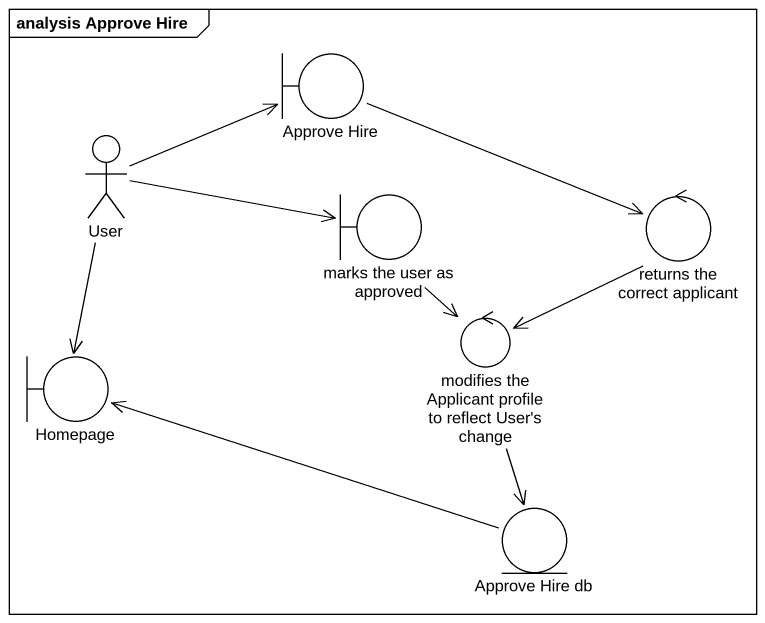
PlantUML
@startuml
mainframe analysis Approve Hire
boundary "Approve Hire" as Approve_Hire
actor User
boundary "marks the user as approved" as marks_the_user_as_approved
control "returns the correct applicant" as returns_the_correct
control "modifies the Applicant profile to reflect User's change" as modifies_the_Applicant
boundary Homepage
entity "Approve Hire db" as Approve_Hire_db
Approve_Hire -right-> returns_the_correct
User -right-> Approve_Hire
User -right-> marks_the_user_as_approved
User --> Homepage
marks_the_user_as_approved --> modifies_the_Applicant
returns_the_correct --> modifies_the_Applicant
modifies_the_Applicant --> Approve_Hire_db
Approve_Hire_db -left-> Homepage
@enduml
